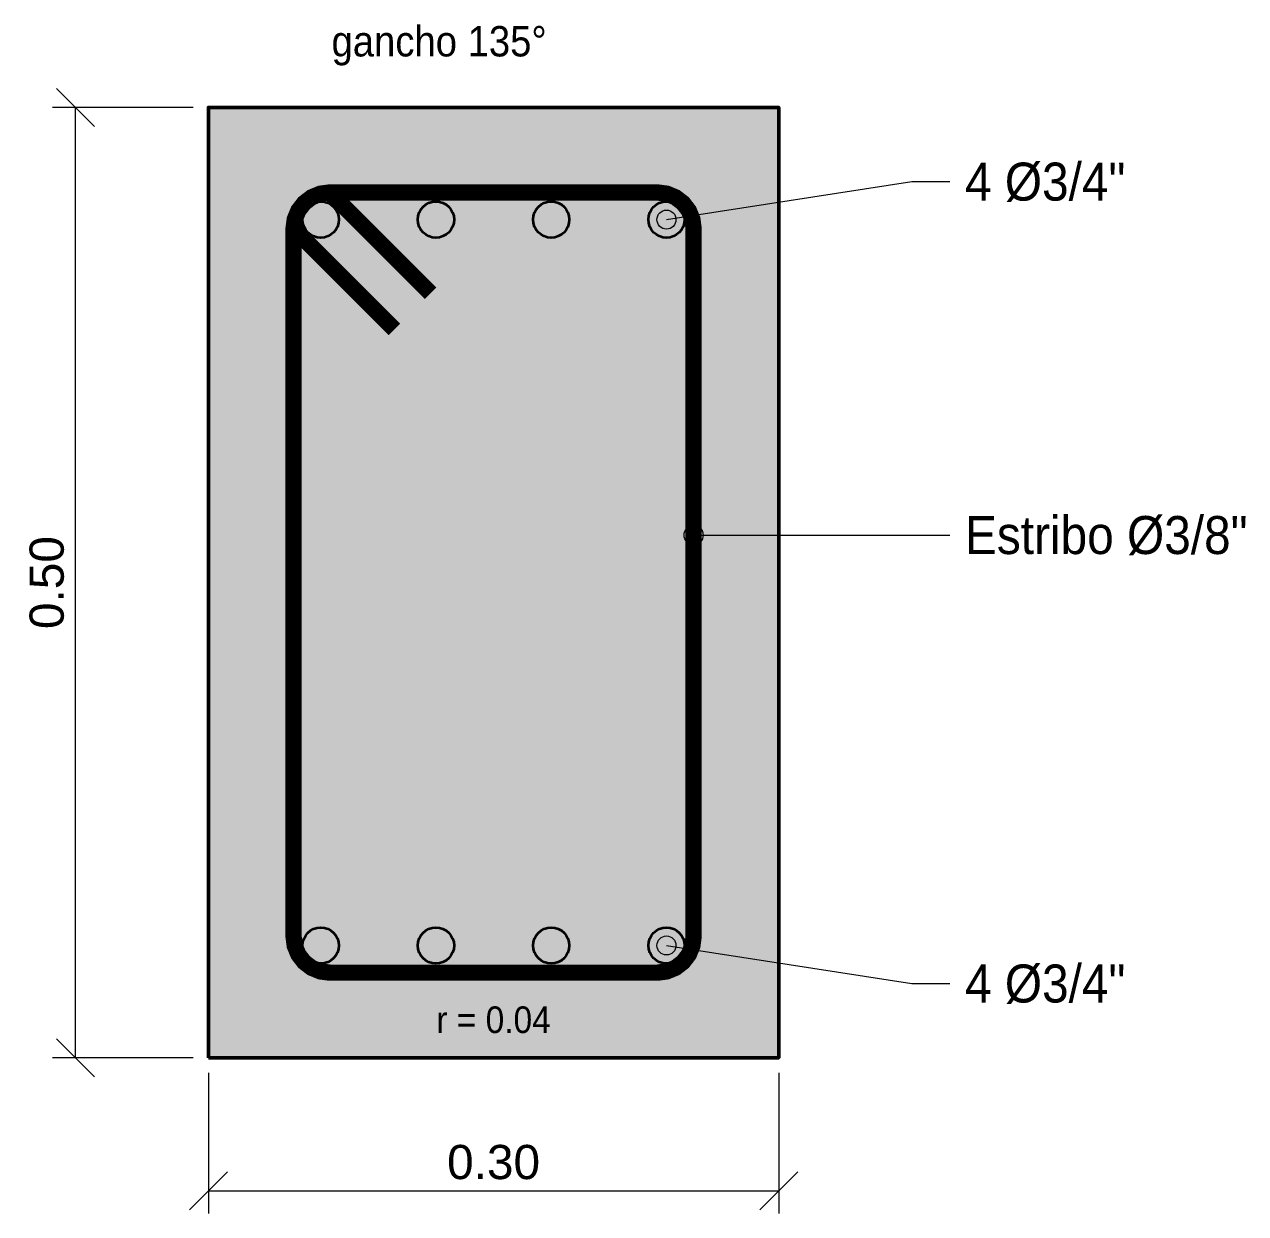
# Model space of a CAD drawing. Header units: metres. Extents: x 99 to 431, y 0 to 4.
# Drawn here: x 402.903 to 403.546, y -0.082 to 0.544 of the extents above; entities that cross this region are included whole.
import ezdxf
from ezdxf.enums import TextEntityAlignment as Align

# ---------------------------------------------------------------- set-up
doc = ezdxf.new("R2010")
doc.units = ezdxf.units.M
for name, color, linetype, lineweight in [('E-ACERO', 1, 'Continuous', 35), ('E-ACERO-TXT', 7, 'Continuous', 18), ('E-CORTE', 7, 'Continuous', 50), ('E-CORTE-ACH', 254, 'Continuous', 0), ('E-COTA', 7, 'Continuous', 13)]:
    doc.layers.add(name, color=color, linetype=linetype, lineweight=lineweight)
doc.styles.add('ARIAL', font='arial.ttf')
doc.dimstyles.new('COTA10', dxfattribs={"dimtxt": 0.018, "dimasz": 0.012, "dimexe": 0.012, "dimexo": 0.008, "dimgap": 0.006, "dimtad": 1, "dimzin": 0, "dimdsep": 46, "dimtxsty": 'ARIAL', "dimtsz": 0.01, "dimcen": 2.5, "dimclrd": 7, "dimclre": 7, "dimclrt": 7, "dimazin": 3, "dimtfac": 1, "dimtmove": 2, "dimatfit": 3, "dimlwd": 13, "dimlwe": 13})

msp = doc.modelspace()

# ---------------------------------------------------------------- hatches: boundary and pattern name
at = {"layer": 'E-ACERO'}
h = msp.add_hatch(color=256, dxfattribs=at)
edge = h.paths.add_edge_path()
edge.add_arc((403.05905, 0.44095), 0.00953, 0, 360)
h = msp.add_hatch(color=256, dxfattribs=at)
edge = h.paths.add_edge_path()
edge.add_arc((403.11968, 0.44095), 0.00953, 0, 360)
h = msp.add_hatch(color=256, dxfattribs=at)
edge = h.paths.add_edge_path()
edge.add_arc((403.18032, 0.44095), 0.00953, 0, 360)
h = msp.add_hatch(color=256, dxfattribs=at)
edge = h.paths.add_edge_path()
edge.add_arc((403.24095, 0.44095), 0.00953, 0, 360)
h = msp.add_hatch(color=256, dxfattribs=at)
edge = h.paths.add_edge_path()
edge.add_arc((403.05905, 0.05905), 0.00953, 0, 360)
h = msp.add_hatch(color=256, dxfattribs=at)
edge = h.paths.add_edge_path()
edge.add_arc((403.11968, 0.05905), 0.00953, 0, 360)
h = msp.add_hatch(color=256, dxfattribs=at)
edge = h.paths.add_edge_path()
edge.add_arc((403.18032, 0.05905), 0.00953, 0, 360)
h = msp.add_hatch(color=256, dxfattribs=at)
edge = h.paths.add_edge_path()
edge.add_arc((403.24095, 0.05905), 0.00953, 0, 360)
at = {"layer": 'E-ACERO-TXT'}
h = msp.add_hatch(color=256, dxfattribs=at)
edge = h.paths.add_edge_path()
edge.add_arc((403.24095, 0.44095), 0.005, 0, 360)
h = msp.add_hatch(color=256, dxfattribs=at)
edge = h.paths.add_edge_path()
edge.add_arc((403.25524, 0.275), 0.005, 0, 360)
h = msp.add_hatch(color=256, dxfattribs=at)
edge = h.paths.add_edge_path()
edge.add_arc((403.24095, 0.05905), 0.005, 0, 360)
at = {"layer": 'E-CORTE-ACH'}
msp.add_hatch(color=256, dxfattribs=at).paths.add_polyline_path([(403, 0), (403.3, 0), (403.3, 0.5), (403, 0.5)])

# ---------------------------------------------------------------- linework, layer by layer
at = {"layer": 'E-ACERO', "const_width": 0.00857}
msp.add_lwpolyline([(403.23619, 0.04476), (403.24112, 0.04541), (403.24571, 0.04731), (403.24966, 0.05034), (403.25269, 0.05429), (403.25459, 0.05888), (403.25524, 0.06381), (403.25524, 0.43619), (403.25459, 0.44112), (403.25269, 0.44571), (403.24966, 0.44966), (403.24571, 0.45269), (403.24112, 0.45459), (403.23619, 0.45524), (403.06381, 0.45524), (403.05888, 0.45459), (403.05429, 0.45269), (403.05034, 0.44966), (403.04731, 0.44571), (403.04541, 0.44112), (403.04476, 0.43619), (403.04476, 0.06381), (403.04541, 0.05888), (403.04731, 0.05429), (403.05034, 0.05034), (403.05429, 0.04731), (403.05888, 0.04541), (403.06381, 0.04476)], close=True, dxfattribs=at)
for points in [[(403.06381, 0.45524), (403.11685, 0.4022)], [(403.04476, 0.43619), (403.0978, 0.38315)]]:
    msp.add_lwpolyline(points, dxfattribs=at)
at = {"layer": 'E-ACERO'}
for centre in [(403.05905, 0.44095), (403.11968, 0.44095), (403.18032, 0.44095), (403.24095, 0.44095), (403.05905, 0.05905), (403.11968, 0.05905), (403.18032, 0.05905), (403.24095, 0.05905)]:
    msp.add_circle(centre, 0.00953, dxfattribs=at)
at = {"layer": 'E-ACERO-TXT'}
for points in [[(403.24095, 0.44095), (403.37, 0.46095), (403.39, 0.46095)], [(403.25524, 0.275), (403.37, 0.275), (403.39, 0.275)], [(403.24095, 0.05905), (403.37, 0.03905), (403.39, 0.03905)]]:
    msp.add_lwpolyline(points, dxfattribs=at)
for centre in [(403.24095, 0.44095), (403.25524, 0.275), (403.24095, 0.05905)]:
    msp.add_circle(centre, 0.005, dxfattribs=at)
at = {"layer": 'E-CORTE'}
msp.add_lwpolyline([(403, 0), (403.3, 0), (403.3, 0.5), (403, 0.5)], close=True, dxfattribs=at)

# ---------------------------------------------------------------- texts
at = {"layer": 'E-ACERO-TXT', "style": 'ARIAL', "width": 0.9}
msp.add_text('gancho 135°', height=0.016, dxfattribs=at).set_placement((403.06476, 0.522), align=Align.BOTTOM_LEFT)
for s, p in [('4 Ø3/4"', (403.398, 0.46095)), ('Estribo Ø3/8"', (403.398, 0.275)), ('4 Ø3/4"', (403.398, 0.03905))]:
    msp.add_text(s, height=0.02, dxfattribs=at).set_placement(p, align=Align.MIDDLE_LEFT)
msp.add_text('r = 0.04', height=0.014, dxfattribs=at).set_placement((403.15, 0.02), align=Align.MIDDLE_CENTER)

# ---------------------------------------------------------------- dimensions: what is measured, and where the dimension line sits
at = {"layer": 'E-COTA'}
msp.add_linear_dim(base=(402.93, 0), p1=(403, 0), p2=(403, 0.5), angle=90, dimstyle='COTA10', override={"dimdec": 2}, dxfattribs=at).render()
msp.add_linear_dim(base=(403, -0.07), p1=(403, 0), p2=(403.3, 0), dimstyle='COTA10', override={"dimdec": 2}, dxfattribs=at).render()

doc.saveas('drawing.dxf')
